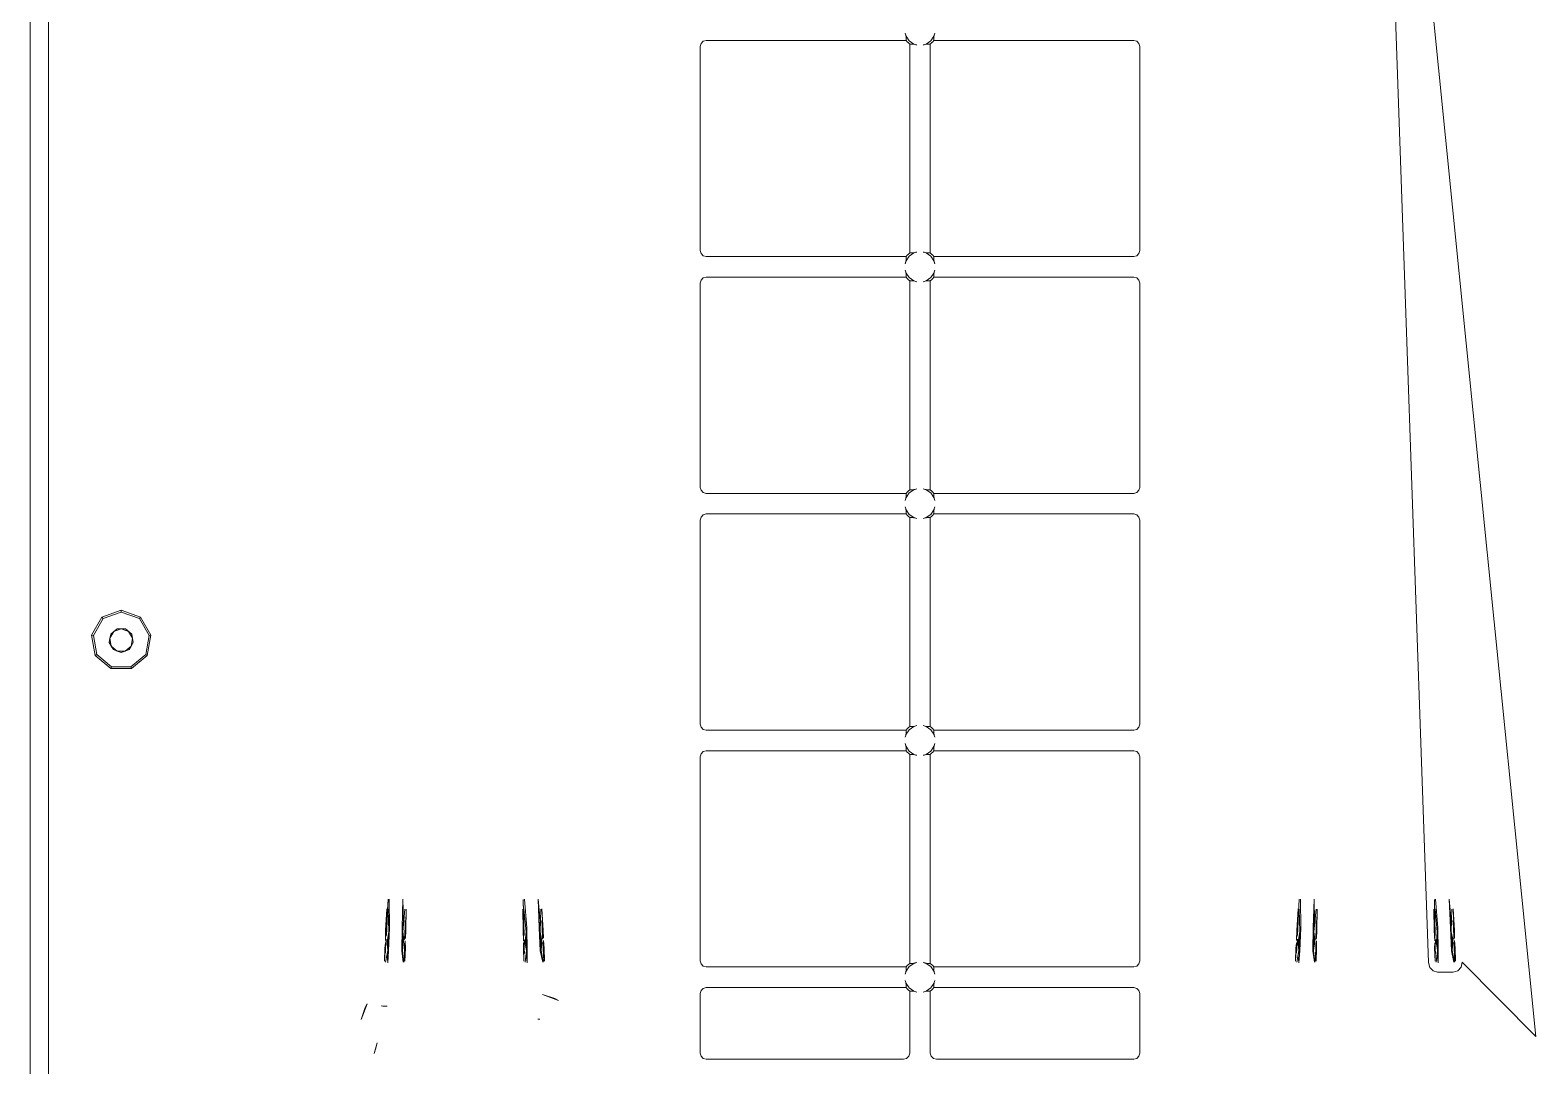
# Model space of a CAD drawing. Header units: millimetres. Extents: x 0 to 1729, y -270 to 583.
# Drawn here: x 0 to 247.9, y 42.9 to 213.5 of the extents above; entities that cross this region are included whole.
import ezdxf

# ---------------------------------------------------------------- set-up
doc = ezdxf.new("R2010")
doc.units = ezdxf.units.MM
doc.layers.add('OUTLINE', color=7, linetype='Continuous')

msp = doc.modelspace()

# ---------------------------------------------------------------- linework, layer by layer
at = {"layer": 'OUTLINE', "lineweight": 13}
for p, q in [((0, 6), (0, 422)), ((3, 6), (3, 422)), ((221.5, 310.15), (230.22, 59.91)), ((221.5, 310.15), (247.89, 47.73)), ((110.31, 210.81), (110.45, 211.3)), ((110.31, 177.19), (110.31, 210.81)), ((110.45, 211.3), (110.81, 211.67)), ((110.81, 211.67), (111.32, 211.8)), ((111.32, 211.8), (144.21, 211.8)), ((144.05, 212.98), (144.1, 212.8)), ((144.05, 212.98), (144.21, 212.49)), ((144.1, 212.8), (144.15, 212.64)), ((144.15, 212.64), (144.19, 212.53)), ((144.19, 212.53), (144.21, 212.48)), ((144.21, 212.49), (144.73, 211.73)), ((144.21, 212.48), (144.21, 211.8)), ((144.21, 211.8), (144.39, 211.59)), ((144.39, 211.59), (144.59, 211.39)), ((144.59, 211.39), (144.8, 211.21)), ((144.73, 211.73), (145.49, 211.21)), ((144.8, 176.79), (144.8, 211.21)), ((144.8, 211.21), (145.48, 211.21)), ((145.48, 211.21), (145.53, 211.19)), ((145.49, 211.21), (145.98, 211.05)), ((145.53, 211.19), (145.64, 211.15)), ((145.64, 211.15), (145.8, 211.1)), ((145.8, 211.1), (145.98, 211.05)), ((147.02, 211.05), (147.51, 211.21)), ((147.02, 211.05), (147.2, 211.1)), ((147.2, 211.1), (147.36, 211.15)), ((147.36, 211.15), (147.47, 211.19)), ((147.47, 211.19), (147.52, 211.21)), ((147.51, 211.21), (148.27, 211.73)), ((147.52, 211.21), (148.2, 211.21)), ((148.2, 211.21), (148.41, 211.39)), ((148.2, 176.79), (148.2, 211.21)), ((148.27, 211.73), (148.79, 212.49)), ((148.41, 211.39), (148.61, 211.59)), ((148.61, 211.59), (148.79, 211.8)), ((148.79, 212.49), (148.95, 212.98)), ((148.79, 212.48), (148.81, 212.53)), ((148.79, 211.8), (148.79, 212.48)), ((148.79, 211.8), (181.68, 211.8)), ((148.81, 212.53), (148.85, 212.64)), ((148.85, 212.64), (148.9, 212.8)), ((148.9, 212.8), (148.95, 212.98)), ((181.68, 211.8), (182.19, 211.67)), ((182.19, 211.67), (182.55, 211.3)), ((182.55, 211.3), (182.69, 210.81)), ((182.69, 177.19), (182.69, 210.81)), ((110.31, 177.19), (110.45, 176.7)), ((110.45, 176.7), (110.81, 176.33)), ((110.81, 176.33), (111.32, 176.2)), ((111.32, 176.2), (144.21, 176.2)), ((144.21, 176.2), (144.39, 176.41)), ((144.21, 175.51), (144.73, 176.27)), ((144.21, 175.52), (144.21, 176.2)), ((144.39, 176.41), (144.59, 176.61)), ((144.59, 176.61), (144.8, 176.79)), ((144.73, 176.27), (145.49, 176.79)), ((144.8, 176.79), (145.48, 176.79)), ((145.48, 176.79), (145.53, 176.81)), ((145.49, 176.79), (145.98, 176.95)), ((145.53, 176.81), (145.64, 176.85)), ((145.64, 176.85), (145.8, 176.9)), ((145.8, 176.9), (145.98, 176.95)), ((147.02, 176.95), (147.2, 176.9)), ((147.02, 176.95), (147.51, 176.79)), ((147.2, 176.9), (147.36, 176.85)), ((147.36, 176.85), (147.47, 176.81)), ((147.47, 176.81), (147.52, 176.79)), ((147.51, 176.79), (148.27, 176.27)), ((147.52, 176.79), (148.2, 176.79)), ((148.2, 176.79), (148.41, 176.61)), ((148.27, 176.27), (148.79, 175.51)), ((148.41, 176.61), (148.61, 176.41)), ((148.61, 176.41), (148.79, 176.2)), ((148.79, 176.2), (148.79, 175.52)), ((148.79, 176.2), (181.68, 176.2)), ((181.68, 176.2), (182.19, 176.33)), ((182.19, 176.33), (182.55, 176.7)), ((182.55, 176.7), (182.69, 177.19)), ((144.05, 175.02), (144.21, 175.51)), ((144.05, 175.02), (144.1, 175.2)), ((144.05, 173.98), (144.1, 173.8)), ((144.05, 173.98), (144.21, 173.49)), ((144.1, 175.2), (144.15, 175.36)), ((144.1, 173.8), (144.15, 173.64)), ((144.15, 175.36), (144.19, 175.47)), ((144.15, 173.64), (144.19, 173.53)), ((144.19, 175.47), (144.21, 175.52)), ((144.19, 173.53), (144.21, 173.48)), ((148.79, 175.52), (148.81, 175.47)), ((148.79, 175.51), (148.95, 175.02)), ((148.79, 173.49), (148.95, 173.98)), ((148.79, 173.48), (148.81, 173.53)), ((148.81, 175.47), (148.85, 175.36)), ((148.81, 173.53), (148.85, 173.64)), ((148.85, 175.36), (148.9, 175.2)), ((148.85, 173.64), (148.9, 173.8)), ((148.9, 175.2), (148.95, 175.02)), ((148.9, 173.8), (148.95, 173.98)), ((110.31, 171.81), (110.45, 172.3)), ((110.31, 138.19), (110.31, 171.81)), ((110.45, 172.3), (110.81, 172.67)), ((110.81, 172.67), (111.32, 172.8)), ((111.32, 172.8), (144.21, 172.8)), ((144.21, 173.49), (144.73, 172.73)), ((144.21, 173.48), (144.21, 172.8)), ((144.21, 172.8), (144.39, 172.59)), ((144.39, 172.59), (144.59, 172.39)), ((144.59, 172.39), (144.8, 172.21)), ((144.73, 172.73), (145.49, 172.21)), ((144.8, 137.79), (144.8, 172.21)), ((144.8, 172.21), (145.48, 172.21)), ((145.48, 172.21), (145.53, 172.19)), ((145.49, 172.21), (145.98, 172.05)), ((145.53, 172.19), (145.64, 172.15)), ((145.64, 172.15), (145.8, 172.1)), ((145.8, 172.1), (145.98, 172.05)), ((147.02, 172.05), (147.51, 172.21)), ((147.02, 172.05), (147.2, 172.1)), ((147.2, 172.1), (147.36, 172.15)), ((147.36, 172.15), (147.47, 172.19)), ((147.47, 172.19), (147.52, 172.21)), ((147.51, 172.21), (148.27, 172.73)), ((147.52, 172.21), (148.2, 172.21)), ((148.2, 172.21), (148.41, 172.39)), ((148.2, 137.79), (148.2, 172.21)), ((148.27, 172.73), (148.79, 173.49)), ((148.41, 172.39), (148.61, 172.59)), ((148.61, 172.59), (148.79, 172.8)), ((148.79, 172.8), (148.79, 173.48)), ((148.79, 172.8), (181.68, 172.8)), ((181.68, 172.8), (182.19, 172.67)), ((182.19, 172.67), (182.55, 172.3)), ((182.55, 172.3), (182.69, 171.81)), ((182.69, 138.19), (182.69, 171.81)), ((110.31, 138.19), (110.45, 137.7)), ((110.45, 137.7), (110.81, 137.33)), ((110.81, 137.33), (111.32, 137.2)), ((111.32, 137.2), (144.21, 137.2)), ((144.05, 136.02), (144.21, 136.51)), ((144.1, 136.2), (144.15, 136.36)), ((144.15, 136.36), (144.19, 136.47)), ((144.19, 136.47), (144.21, 136.52)), ((144.21, 137.2), (144.39, 137.41)), ((144.21, 136.51), (144.73, 137.27)), ((144.21, 136.52), (144.21, 137.2)), ((144.39, 137.41), (144.59, 137.61)), ((144.59, 137.61), (144.8, 137.79)), ((144.73, 137.27), (145.49, 137.79)), ((144.8, 137.79), (145.48, 137.79)), ((145.48, 137.79), (145.53, 137.81)), ((145.49, 137.79), (145.98, 137.95)), ((145.53, 137.81), (145.64, 137.85)), ((145.64, 137.85), (145.8, 137.9)), ((145.8, 137.9), (145.98, 137.95)), ((147.02, 137.95), (147.2, 137.9)), ((147.02, 137.95), (147.51, 137.79)), ((147.2, 137.9), (147.36, 137.85)), ((147.36, 137.85), (147.47, 137.81)), ((147.47, 137.81), (147.52, 137.79)), ((147.51, 137.79), (148.27, 137.27)), ((147.52, 137.79), (148.2, 137.79)), ((148.2, 137.79), (148.41, 137.61)), ((148.27, 137.27), (148.79, 136.51)), ((148.41, 137.61), (148.61, 137.41)), ((148.61, 137.41), (148.79, 137.2)), ((148.79, 137.2), (148.79, 136.52)), ((148.79, 137.2), (181.68, 137.2)), ((148.79, 136.52), (148.81, 136.47)), ((148.79, 136.51), (148.95, 136.02)), ((148.81, 136.47), (148.85, 136.36)), ((148.85, 136.36), (148.9, 136.2)), ((181.68, 137.2), (182.19, 137.33)), ((182.19, 137.33), (182.55, 137.7)), ((182.55, 137.7), (182.69, 138.19)), ((144.05, 136.02), (144.1, 136.2)), ((144.05, 134.98), (144.1, 134.8)), ((144.05, 134.98), (144.21, 134.49)), ((144.1, 134.8), (144.15, 134.64)), ((144.15, 134.64), (144.19, 134.53)), ((144.19, 134.53), (144.21, 134.48)), ((144.21, 134.49), (144.73, 133.73)), ((144.21, 134.48), (144.21, 133.8)), ((148.27, 133.73), (148.79, 134.49)), ((148.79, 134.49), (148.95, 134.98)), ((148.79, 134.48), (148.81, 134.53)), ((148.79, 133.8), (148.79, 134.48)), ((148.81, 134.53), (148.85, 134.64)), ((148.85, 134.64), (148.9, 134.8)), ((148.9, 136.2), (148.95, 136.02)), ((148.9, 134.8), (148.95, 134.98)), ((110.31, 132.81), (110.45, 133.3)), ((110.31, 99.19), (110.31, 132.81)), ((110.45, 133.3), (110.81, 133.67)), ((110.81, 133.67), (111.32, 133.8)), ((111.32, 133.8), (144.21, 133.8)), ((144.21, 133.8), (144.39, 133.59)), ((144.39, 133.59), (144.59, 133.39)), ((144.59, 133.39), (144.8, 133.21)), ((144.73, 133.73), (145.49, 133.21)), ((144.8, 98.79), (144.8, 133.21)), ((144.8, 133.21), (145.48, 133.21)), ((145.48, 133.21), (145.53, 133.19)), ((145.49, 133.21), (145.98, 133.05)), ((145.53, 133.19), (145.64, 133.15)), ((145.64, 133.15), (145.8, 133.1)), ((145.8, 133.1), (145.98, 133.05)), ((147.02, 133.05), (147.51, 133.21)), ((147.02, 133.05), (147.2, 133.1)), ((147.2, 133.1), (147.36, 133.15)), ((147.36, 133.15), (147.47, 133.19)), ((147.47, 133.19), (147.52, 133.21)), ((147.51, 133.21), (148.27, 133.73)), ((147.52, 133.21), (148.2, 133.21)), ((148.2, 133.21), (148.41, 133.39)), ((148.2, 98.79), (148.2, 133.21)), ((148.41, 133.39), (148.61, 133.59)), ((148.61, 133.59), (148.79, 133.8)), ((148.79, 133.8), (181.68, 133.8)), ((181.68, 133.8), (182.19, 133.67)), ((182.19, 133.67), (182.55, 133.3)), ((182.55, 133.3), (182.69, 132.81)), ((182.69, 99.19), (182.69, 132.81)), ((10.12, 113.86), (11.81, 116.8)), ((10.42, 113.81), (12.01, 116.56)), ((11.81, 116.8), (15, 117.96)), ((11.81, 116.8), (12.01, 116.56)), ((12.01, 116.56), (15, 117.65)), ((15, 117.96), (15, 117.65)), ((15, 117.96), (18.19, 116.8)), ((15, 117.65), (17.99, 116.56)), ((17.99, 116.56), (18.19, 116.8)), ((17.99, 116.56), (19.58, 113.81)), ((18.19, 116.8), (19.88, 113.86)), ((13.13, 113.33), (13.78, 114.45)), ((13.27, 114), (14.32, 114.88)), ((13.27, 114), (13.78, 114.45)), ((13.78, 114.45), (15, 114.9)), ((13.78, 114.45), (14.32, 114.88)), ((14.32, 114.88), (15, 114.9)), ((14.32, 114.88), (15.68, 114.88)), ((15, 114.9), (15.68, 114.88)), ((15, 114.9), (16.22, 114.45)), ((15.68, 114.88), (16.22, 114.45)), ((15.68, 114.88), (16.73, 114)), ((16.22, 114.45), (16.73, 114)), ((16.22, 114.45), (16.87, 113.33)), ((10.12, 113.86), (10.42, 113.81)), ((10.12, 113.86), (10.71, 110.52)), ((10.42, 113.81), (10.97, 110.67)), ((13.03, 112.65), (13.27, 114)), ((13.03, 112.65), (13.13, 113.33)), ((13.03, 112.65), (13.36, 112.05)), ((13.03, 112.65), (13.71, 111.47)), ((13.13, 113.33), (13.27, 114)), ((13.13, 113.33), (13.36, 112.05)), ((13.36, 112.05), (13.71, 111.47)), ((13.36, 112.05), (14.35, 111.22)), ((15.65, 111.22), (16.64, 112.05)), ((16.29, 111.47), (16.97, 112.65)), ((16.29, 111.47), (16.64, 112.05)), ((16.64, 112.05), (16.87, 113.33)), ((16.64, 112.05), (16.97, 112.65)), ((16.73, 114), (16.87, 113.33)), ((16.73, 114), (16.97, 112.65)), ((16.87, 113.33), (16.97, 112.65)), ((19.03, 110.67), (19.58, 113.81)), ((19.29, 110.52), (19.88, 113.86)), ((19.58, 113.81), (19.88, 113.86)), ((10.71, 110.52), (10.97, 110.67)), ((10.71, 110.52), (13.3, 108.34)), ((10.97, 110.67), (13.41, 108.63)), ((13.71, 111.47), (14.35, 111.22)), ((13.71, 111.47), (15, 111)), ((14.35, 111.22), (15, 111)), ((14.35, 111.22), (15.65, 111.22)), ((15, 111), (16.29, 111.47)), ((15, 111), (15.65, 111.22)), ((15.65, 111.22), (16.29, 111.47)), ((16.59, 108.63), (19.03, 110.67)), ((16.7, 108.34), (19.29, 110.52)), ((19.03, 110.67), (19.29, 110.52)), ((13.3, 108.34), (13.41, 108.63)), ((13.3, 108.34), (16.7, 108.34)), ((13.41, 108.63), (16.59, 108.63)), ((16.59, 108.63), (16.7, 108.34)), ((110.31, 99.19), (110.45, 98.7)), ((182.55, 98.7), (182.69, 99.19)), ((110.45, 98.7), (110.81, 98.33)), ((110.81, 98.33), (111.32, 98.2)), ((111.32, 98.2), (144.21, 98.2)), ((144.05, 97.02), (144.21, 97.51)), ((144.05, 97.02), (144.1, 97.2)), ((144.1, 97.2), (144.15, 97.36)), ((144.15, 97.36), (144.19, 97.47)), ((144.19, 97.47), (144.21, 97.52)), ((144.21, 98.2), (144.39, 98.41)), ((144.21, 97.51), (144.73, 98.27)), ((144.21, 97.52), (144.21, 98.2)), ((144.39, 98.41), (144.59, 98.61)), ((144.59, 98.61), (144.8, 98.79)), ((144.73, 98.27), (145.49, 98.79)), ((144.8, 98.79), (145.48, 98.79)), ((145.48, 98.79), (145.53, 98.81)), ((145.49, 98.79), (145.98, 98.95)), ((145.53, 98.81), (145.64, 98.85)), ((145.64, 98.85), (145.8, 98.9)), ((145.8, 98.9), (145.98, 98.95)), ((147.02, 98.95), (147.2, 98.9)), ((147.02, 98.95), (147.51, 98.79)), ((147.2, 98.9), (147.36, 98.85)), ((147.36, 98.85), (147.47, 98.81)), ((147.47, 98.81), (147.52, 98.79)), ((147.51, 98.79), (148.27, 98.27)), ((147.52, 98.79), (148.2, 98.79)), ((148.2, 98.79), (148.41, 98.61)), ((148.27, 98.27), (148.79, 97.51)), ((148.41, 98.61), (148.61, 98.41)), ((148.61, 98.41), (148.79, 98.2)), ((148.79, 98.2), (148.79, 97.52)), ((148.79, 98.2), (181.68, 98.2)), ((148.79, 97.52), (148.81, 97.47)), ((148.79, 97.51), (148.95, 97.02)), ((148.81, 97.47), (148.85, 97.36)), ((148.85, 97.36), (148.9, 97.2)), ((148.9, 97.2), (148.95, 97.02)), ((181.68, 98.2), (182.19, 98.33)), ((182.19, 98.33), (182.55, 98.7)), ((110.31, 93.81), (110.45, 94.3)), ((110.45, 94.3), (110.81, 94.67)), ((110.81, 94.67), (111.32, 94.8)), ((111.32, 94.8), (144.21, 94.8)), ((144.05, 95.98), (144.1, 95.8)), ((144.05, 95.98), (144.21, 95.49)), ((144.1, 95.8), (144.15, 95.64)), ((144.15, 95.64), (144.19, 95.53)), ((144.19, 95.53), (144.21, 95.48)), ((144.21, 95.49), (144.73, 94.73)), ((144.21, 95.48), (144.21, 94.8)), ((144.21, 94.8), (144.39, 94.59)), ((144.39, 94.59), (144.59, 94.39)), ((144.59, 94.39), (144.8, 94.21)), ((144.73, 94.73), (145.49, 94.21)), ((144.8, 59.79), (144.8, 94.21)), ((144.8, 94.21), (145.48, 94.21)), ((145.48, 94.21), (145.53, 94.19)), ((145.49, 94.21), (145.98, 94.05)), ((147.02, 94.05), (147.51, 94.21)), ((147.47, 94.19), (147.52, 94.21)), ((147.51, 94.21), (148.27, 94.73)), ((147.52, 94.21), (148.2, 94.21)), ((148.2, 94.21), (148.41, 94.39)), ((148.2, 59.79), (148.2, 94.21)), ((148.27, 94.73), (148.79, 95.49)), ((148.41, 94.39), (148.61, 94.59)), ((148.61, 94.59), (148.79, 94.8)), ((148.79, 95.49), (148.95, 95.98)), ((148.79, 95.48), (148.81, 95.53)), ((148.79, 94.8), (148.79, 95.48)), ((148.79, 94.8), (181.68, 94.8)), ((148.81, 95.53), (148.85, 95.64)), ((148.85, 95.64), (148.9, 95.8)), ((148.9, 95.8), (148.95, 95.98)), ((181.68, 94.8), (182.19, 94.67)), ((182.19, 94.67), (182.55, 94.3)), ((182.55, 94.3), (182.69, 93.81)), ((110.31, 60.19), (110.31, 93.81)), ((145.53, 94.19), (145.64, 94.15)), ((145.64, 94.15), (145.8, 94.1)), ((145.8, 94.1), (145.98, 94.05)), ((147.02, 94.05), (147.2, 94.1)), ((147.2, 94.1), (147.36, 94.15)), ((147.36, 94.15), (147.47, 94.19)), ((182.69, 60.19), (182.69, 93.81)), ((58.66, 64.38), (58.93, 70.36)), ((58.69, 65.85), (58.93, 70.36)), ((59.12, 70.36), (59.19, 65.63)), ((61.24, 65.62), (61.38, 70.36)), ((61.38, 70.36), (61.46, 66.76)), ((81.19, 70.33), (81.26, 65.81)), ((81.19, 70.33), (81.33, 64.35)), ((81.37, 70.34), (81.76, 65.62)), ((83.64, 70.36), (83.81, 65.63)), ((83.64, 70.36), (83.95, 66.78)), ((208.66, 64.38), (208.93, 70.36)), ((208.69, 65.85), (208.93, 70.36)), ((209.12, 70.36), (209.19, 65.63)), ((211.24, 65.62), (211.38, 70.36)), ((211.38, 70.36), (211.46, 66.76)), ((231.19, 70.33), (231.26, 65.81)), ((231.19, 70.33), (231.33, 64.35)), ((231.37, 70.34), (231.76, 65.62)), ((233.64, 70.36), (233.81, 65.63)), ((233.64, 70.36), (233.95, 66.78)), ((58.5, 63.55), (58.74, 68.74)), ((58.53, 65.23), (58.74, 68.74)), ((58.92, 68.73), (59.03, 64.99)), ((61.35, 64.99), (61.71, 68.71)), ((61.78, 63.89), (61.89, 68.71)), ((61.85, 65.19), (61.89, 68.71)), ((81.11, 68.71), (81.15, 65.19)), ((81.11, 68.71), (81.23, 63.52)), ((81.29, 68.71), (81.65, 64.99)), ((83.97, 64.99), (84.08, 68.73)), ((84.26, 68.74), (84.47, 65.23)), ((84.26, 68.74), (84.49, 63.92)), ((208.5, 63.55), (208.74, 68.74)), ((208.53, 65.23), (208.74, 68.74)), ((208.92, 68.73), (209.03, 64.99)), ((211.35, 64.99), (211.71, 68.71)), ((211.78, 63.89), (211.89, 68.71)), ((211.85, 65.19), (211.89, 68.71)), ((231.11, 68.71), (231.15, 65.19)), ((231.11, 68.71), (231.23, 63.52)), ((231.29, 68.71), (231.65, 64.99)), ((233.97, 64.99), (234.08, 68.73)), ((234.26, 68.74), (234.47, 65.23)), ((234.26, 68.74), (234.49, 63.92)), ((58.5, 63.55), (58.53, 65.23)), ((58.66, 64.38), (58.69, 65.85)), ((58.78, 63.37), (59.03, 64.99)), ((58.89, 61.91), (59.03, 64.99)), ((58.94, 64.21), (59.19, 65.63)), ((59.01, 61.85), (59.19, 65.63)), ((61.17, 61.85), (61.24, 65.62)), ((61.24, 65.62), (61.46, 66.76)), ((61.24, 65.62), (61.38, 63.57)), ((61.29, 61.91), (61.35, 64.99)), ((61.35, 64.99), (61.5, 63.74)), ((61.66, 63.74), (61.74, 65.81)), ((61.73, 66.84), (61.74, 65.81)), ((61.78, 63.89), (61.85, 65.19)), ((81.15, 65.19), (81.23, 63.52)), ((81.26, 65.81), (81.33, 64.35)), ((81.51, 63.36), (81.65, 64.99)), ((81.61, 64.2), (81.76, 65.62)), ((81.65, 64.99), (81.71, 61.91)), ((81.76, 65.62), (81.83, 61.85)), ((83.81, 65.63), (83.95, 66.78)), ((83.81, 65.63), (83.99, 61.85)), ((83.81, 65.63), (84.09, 63.58)), ((83.97, 64.99), (84.11, 61.91)), ((83.97, 64.99), (84.21, 63.75)), ((84.23, 66.87), (84.31, 65.85)), ((84.31, 65.85), (84.37, 63.77)), ((84.47, 65.23), (84.49, 63.92)), ((208.5, 63.55), (208.53, 65.23)), ((208.66, 64.38), (208.69, 65.85)), ((208.78, 63.37), (209.03, 64.99)), ((208.89, 61.91), (209.03, 64.99)), ((208.94, 64.21), (209.19, 65.63)), ((209.01, 61.85), (209.19, 65.63)), ((211.17, 61.85), (211.24, 65.62)), ((211.24, 65.62), (211.46, 66.76)), ((211.24, 65.62), (211.38, 63.57)), ((211.29, 61.91), (211.35, 64.99)), ((211.35, 64.99), (211.5, 63.74)), ((211.66, 63.74), (211.74, 65.81)), ((211.73, 66.84), (211.74, 65.81)), ((211.78, 63.89), (211.85, 65.19)), ((231.15, 65.19), (231.23, 63.52)), ((231.26, 65.81), (231.33, 64.35)), ((231.51, 63.36), (231.65, 64.99)), ((231.61, 64.2), (231.76, 65.62)), ((231.65, 64.99), (231.71, 61.91)), ((231.76, 65.62), (231.83, 61.85)), ((233.81, 65.63), (233.95, 66.78)), ((233.81, 65.63), (233.99, 61.85)), ((233.81, 65.63), (234.09, 63.58)), ((233.97, 64.99), (234.11, 61.91)), ((233.97, 64.99), (234.21, 63.75)), ((234.23, 66.87), (234.31, 65.85)), ((234.31, 65.85), (234.37, 63.77)), ((234.47, 65.23), (234.49, 63.92)), ((58.34, 60.17), (58.48, 63.19)), ((58.34, 60.17), (58.39, 62.3)), ((58.39, 62.3), (58.48, 63.19)), ((58.5, 61.46), (58.51, 62.26)), ((58.51, 62.26), (58.63, 63.77)), ((58.76, 63), (58.78, 63.37)), ((58.76, 63), (58.89, 61.91)), ((58.91, 63.58), (58.94, 64.21)), ((58.91, 63.58), (59.01, 61.85)), ((61.17, 61.85), (61.37, 62.97)), ((61.29, 61.91), (61.49, 63.36)), ((61.37, 62.97), (61.38, 63.57)), ((61.49, 63.36), (61.5, 63.74)), ((61.61, 60.13), (61.65, 63.16)), ((61.61, 60.13), (61.67, 62.23)), ((61.65, 63.16), (61.67, 62.23)), ((61.7, 60.15), (61.77, 63.52)), ((61.7, 60.15), (61.79, 62.27)), ((61.77, 63.52), (61.79, 62.27)), ((81.21, 62.27), (81.23, 63.15)), ((81.21, 62.27), (81.3, 60.15)), ((81.23, 63.15), (81.3, 60.15)), ((81.33, 62.23), (81.34, 63.74)), ((81.33, 62.23), (81.37, 61.43)), ((81.51, 63.36), (81.51, 62.98)), ((81.51, 62.98), (81.71, 61.91)), ((81.61, 64.2), (81.62, 63.57)), ((81.62, 63.57), (81.83, 61.85)), ((83.99, 61.85), (84.12, 63)), ((84.09, 63.58), (84.12, 63)), ((84.11, 61.91), (84.22, 63.37)), ((84.21, 63.75), (84.22, 63.37)), ((84.4, 63.2), (84.49, 62.26)), ((84.4, 63.2), (84.57, 60.16)), ((84.49, 62.26), (84.57, 60.16)), ((84.5, 63.55), (84.61, 62.3)), ((84.5, 63.55), (84.66, 60.17)), ((84.61, 62.3), (84.66, 60.17)), ((208.34, 60.17), (208.48, 63.19)), ((208.34, 60.17), (208.39, 62.3)), ((208.39, 62.3), (208.48, 63.19)), ((208.5, 61.46), (208.51, 62.26)), ((208.51, 62.26), (208.63, 63.77)), ((208.76, 63), (208.78, 63.37)), ((208.76, 63), (208.89, 61.91)), ((208.91, 63.58), (208.94, 64.21)), ((208.91, 63.58), (209.01, 61.85)), ((211.17, 61.85), (211.37, 62.97)), ((211.29, 61.91), (211.49, 63.36)), ((211.37, 62.97), (211.38, 63.57)), ((211.49, 63.36), (211.5, 63.74)), ((211.61, 60.13), (211.65, 63.16)), ((211.61, 60.13), (211.67, 62.23)), ((211.65, 63.16), (211.67, 62.23)), ((211.7, 60.15), (211.77, 63.52)), ((211.7, 60.15), (211.79, 62.27)), ((211.77, 63.52), (211.79, 62.27)), ((231.21, 62.27), (231.23, 63.15)), ((231.21, 62.27), (231.3, 60.15)), ((231.23, 63.15), (231.3, 60.15)), ((231.33, 62.23), (231.34, 63.74)), ((231.33, 62.23), (231.37, 61.43)), ((231.51, 63.36), (231.51, 62.98)), ((231.51, 62.98), (231.71, 61.91)), ((231.61, 64.2), (231.62, 63.57)), ((231.62, 63.57), (231.83, 61.85)), ((233.99, 61.85), (234.12, 63)), ((234.09, 63.58), (234.12, 63)), ((234.11, 61.91), (234.22, 63.37)), ((234.21, 63.75), (234.22, 63.37)), ((234.4, 63.2), (234.49, 62.26)), ((234.4, 63.2), (234.57, 60.16)), ((234.49, 62.26), (234.57, 60.16)), ((234.5, 63.55), (234.61, 62.3)), ((234.5, 63.55), (234.66, 60.17)), ((234.61, 62.3), (234.66, 60.17)), ((58.52, 59.99), (58.89, 61.91)), ((58.78, 61.2), (59.01, 61.85)), ((58.78, 61.2), (58.87, 59.9)), ((58.87, 59.9), (59.01, 61.85)), ((61.17, 61.85), (61.43, 59.96)), ((61.29, 61.91), (61.52, 59.99)), ((81.48, 59.99), (81.71, 61.91)), ((81.65, 61.2), (81.83, 61.85)), ((81.65, 61.2), (81.82, 59.9)), ((81.82, 59.9), (81.83, 61.85)), ((83.99, 61.85), (84.39, 59.97)), ((84.11, 61.91), (84.48, 59.99)), ((110.31, 60.19), (110.45, 59.7)), ((110.45, 59.7), (110.81, 59.33)), ((144.39, 59.41), (144.59, 59.61)), ((144.59, 59.61), (144.8, 59.79)), ((144.73, 59.27), (145.49, 59.79)), ((144.8, 59.79), (145.48, 59.79)), ((145.48, 59.79), (145.53, 59.81)), ((145.49, 59.79), (145.98, 59.95)), ((145.53, 59.81), (145.64, 59.85)), ((145.64, 59.85), (145.8, 59.9)), ((145.8, 59.9), (145.98, 59.95)), ((147.02, 59.95), (147.2, 59.9)), ((147.02, 59.95), (147.51, 59.79)), ((147.2, 59.9), (147.36, 59.85)), ((147.36, 59.85), (147.47, 59.81)), ((147.47, 59.81), (147.52, 59.79)), ((147.51, 59.79), (148.27, 59.27)), ((147.52, 59.79), (148.2, 59.79)), ((148.2, 59.79), (148.41, 59.61)), ((148.41, 59.61), (148.61, 59.41)), ((182.19, 59.33), (182.55, 59.7)), ((182.55, 59.7), (182.69, 60.19)), ((208.52, 59.99), (208.89, 61.91)), ((208.78, 61.2), (209.01, 61.85)), ((208.78, 61.2), (208.87, 59.9)), ((208.87, 59.9), (209.01, 61.85)), ((211.17, 61.85), (211.43, 59.96)), ((211.29, 61.91), (211.52, 59.99)), ((230.22, 59.91), (230.44, 59.12)), ((231.48, 59.99), (231.71, 61.91)), ((231.65, 61.2), (231.83, 61.85)), ((231.65, 61.2), (231.82, 59.9)), ((231.82, 59.9), (231.83, 61.85)), ((233.99, 61.85), (234.39, 59.97)), ((234.11, 61.91), (234.48, 59.99)), ((235.58, 59.18), (235.76, 60.01)), ((235.76, 60.01), (247.89, 47.73)), ((110.81, 59.33), (111.32, 59.2)), ((111.32, 59.2), (144.21, 59.2)), ((144.05, 58.02), (144.21, 58.51)), ((144.05, 58.02), (144.1, 58.2)), ((144.1, 58.2), (144.15, 58.36)), ((144.15, 58.36), (144.19, 58.47)), ((144.19, 58.47), (144.21, 58.52)), ((144.21, 59.2), (144.39, 59.41)), ((144.21, 58.51), (144.73, 59.27)), ((144.21, 58.52), (144.21, 59.2)), ((148.27, 59.27), (148.79, 58.51)), ((148.61, 59.41), (148.79, 59.2)), ((148.79, 59.2), (148.79, 58.52)), ((148.79, 59.2), (181.68, 59.2)), ((148.79, 58.52), (148.81, 58.47)), ((148.79, 58.51), (148.95, 58.02)), ((148.81, 58.47), (148.85, 58.36)), ((148.85, 58.36), (148.9, 58.2)), ((148.9, 58.2), (148.95, 58.02)), ((181.68, 59.2), (182.19, 59.33)), ((230.44, 59.12), (230.99, 58.55)), ((230.99, 58.55), (231.72, 58.34)), ((231.72, 58.34), (234.28, 58.34)), ((234.28, 58.34), (235.04, 58.57)), ((235.04, 58.57), (235.58, 59.18)), ((84.37, 54.67), (86.37, 53.98)), ((84.37, 54.67), (86.99, 53.65)), ((110.31, 54.81), (110.45, 55.3)), ((110.31, 45), (110.31, 54.81)), ((110.45, 55.3), (110.81, 55.67)), ((110.81, 55.67), (111.32, 55.8)), ((111.32, 55.8), (144.21, 55.8)), ((144.05, 56.98), (144.1, 56.8)), ((144.05, 56.98), (144.21, 56.49)), ((144.1, 56.8), (144.15, 56.64)), ((144.15, 56.64), (144.19, 56.53)), ((144.19, 56.53), (144.21, 56.48)), ((144.21, 56.49), (144.73, 55.73)), ((144.21, 56.48), (144.21, 55.8)), ((144.21, 55.8), (144.39, 55.59)), ((144.39, 55.59), (144.59, 55.39)), ((144.59, 55.39), (144.8, 55.21)), ((144.73, 55.73), (145.49, 55.21)), ((144.8, 45), (144.8, 55.21)), ((144.8, 55.21), (145.48, 55.21)), ((145.48, 55.21), (145.53, 55.19)), ((145.49, 55.21), (145.98, 55.05)), ((145.53, 55.19), (145.64, 55.15)), ((145.64, 55.15), (145.8, 55.1)), ((145.8, 55.1), (145.98, 55.05)), ((147.02, 55.05), (147.51, 55.21)), ((147.02, 55.05), (147.2, 55.1)), ((147.2, 55.1), (147.36, 55.15)), ((147.36, 55.15), (147.47, 55.19)), ((147.47, 55.19), (147.52, 55.21)), ((147.51, 55.21), (148.27, 55.73)), ((147.52, 55.21), (148.2, 55.21)), ((148.2, 55.21), (148.41, 55.39)), ((148.2, 45), (148.2, 55.21)), ((148.27, 55.73), (148.79, 56.49)), ((148.41, 55.39), (148.61, 55.59)), ((148.61, 55.59), (148.79, 55.8)), ((148.79, 56.49), (148.95, 56.98)), ((148.79, 56.48), (148.81, 56.53)), ((148.79, 55.8), (148.79, 56.48)), ((148.79, 55.8), (181.68, 55.8)), ((148.81, 56.53), (148.85, 56.64)), ((148.85, 56.64), (148.9, 56.8)), ((148.9, 56.8), (148.95, 56.98)), ((181.68, 55.8), (182.19, 55.67)), ((182.19, 55.67), (182.55, 55.3)), ((182.55, 55.3), (182.69, 54.81)), ((182.69, 45), (182.69, 54.81)), ((54.48, 50.55), (55.5, 53.14)), ((54.48, 50.55), (55.16, 52.52)), ((55.16, 52.52), (55.5, 53.14)), ((57.82, 52.78), (58.04, 52.74)), ((58.04, 52.74), (58.8, 52.74)), ((86.37, 53.98), (86.99, 53.65)), ((83.56, 50.6), (83.84, 50.6)), ((83.84, 50.6), (83.93, 50.62)), ((56.66, 44.96), (57.13, 46.69)), ((56.66, 44.96), (56.86, 45.64)), ((56.86, 45.64), (57.13, 46.69)), ((110.31, 45), (110.45, 44.5)), ((144.67, 44.5), (144.8, 45)), ((148.2, 45), (148.33, 44.5)), ((182.55, 44.5), (182.69, 45)), ((110.45, 44.5), (110.81, 44.14)), ((110.81, 44.14), (111.32, 44)), ((111.32, 44), (143.8, 44)), ((143.8, 44), (144.3, 44.14)), ((144.3, 44.14), (144.67, 44.5)), ((148.33, 44.5), (148.7, 44.14)), ((148.7, 44.14), (149.2, 44)), ((149.2, 44), (181.68, 44)), ((181.68, 44), (182.19, 44.14)), ((182.19, 44.14), (182.55, 44.5))]:
    msp.add_line(p, q, dxfattribs=at)

doc.saveas('drawing.dxf')
